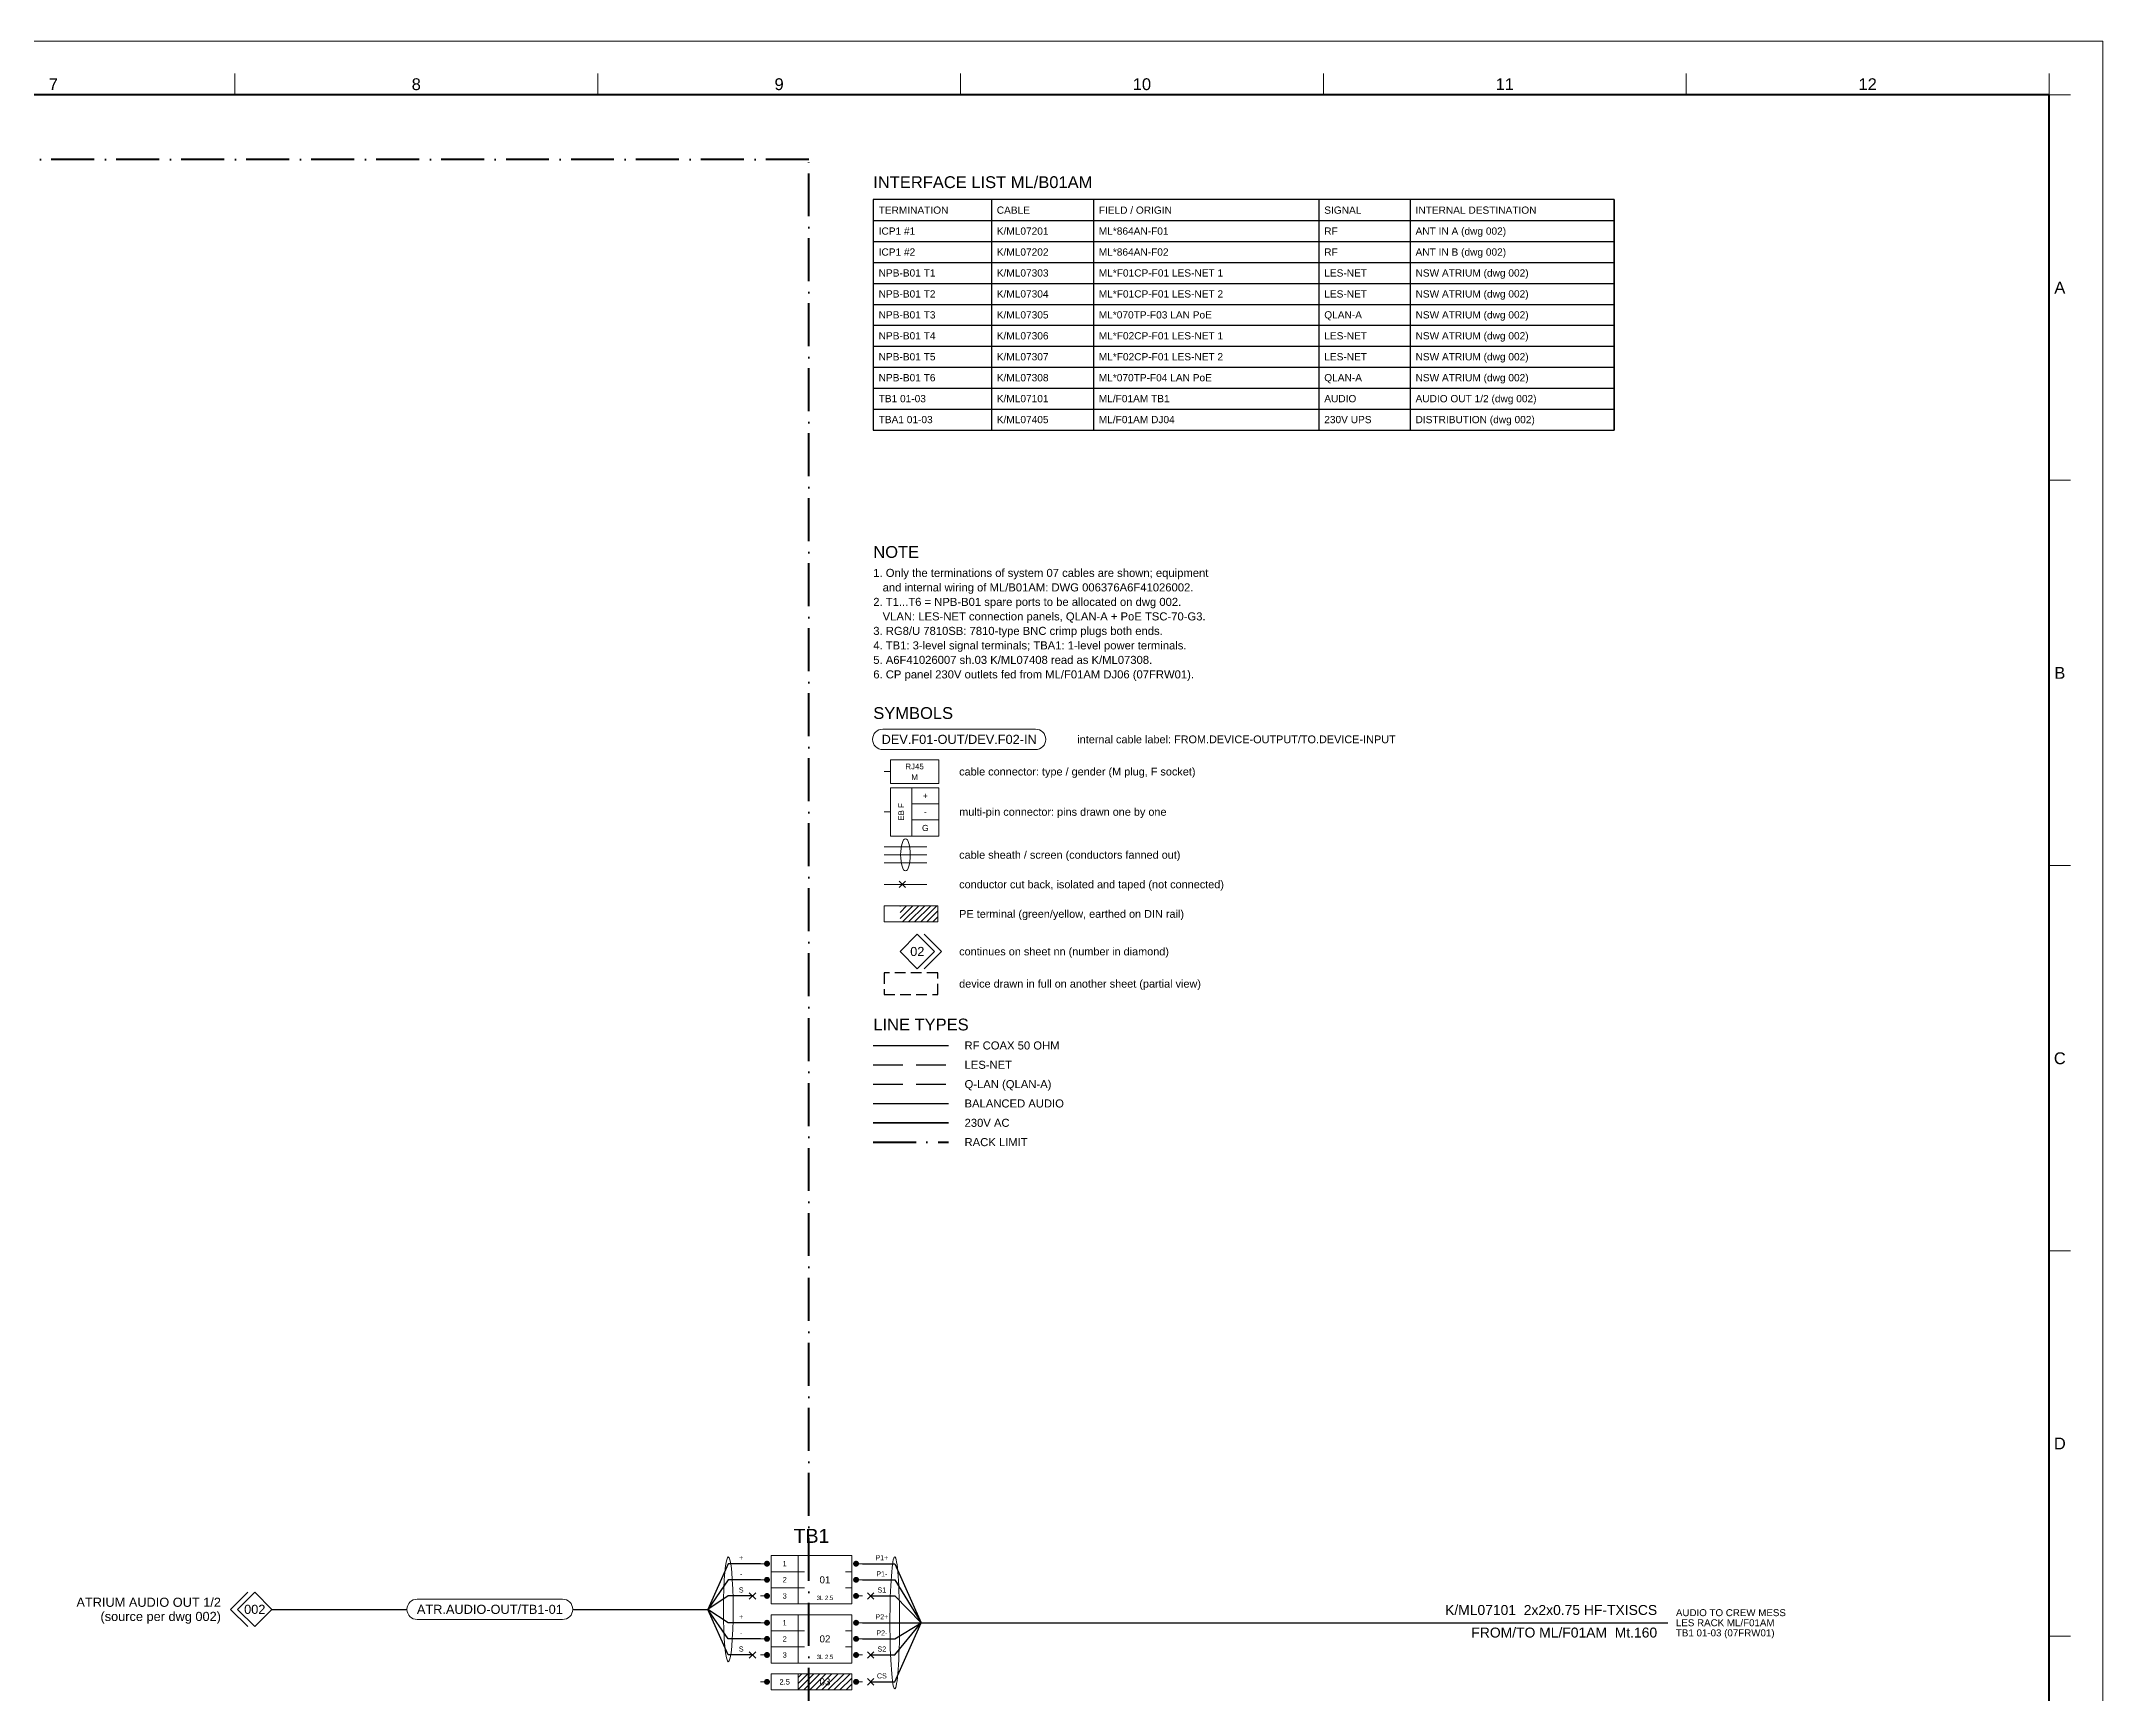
# Model space of a CAD drawing. Header units: millimetres. Extents: x 0 to 841, y 0 to 594.
# Drawn here: x 457 to 841, y 286.3 to 594 of the extents above; entities that cross this region are included whole.
import ezdxf
from ezdxf.enums import TextEntityAlignment as Align

# ---------------------------------------------------------------- set-up
doc = ezdxf.new("R2010")
doc.units = ezdxf.units.MM
for name, pattern in [('AV_DASHDOT', [12, 8, -2, 0, -2]), ('AV_DASHED', [8, 5.5, -2.5]), ('AV_HIDDEN', [3, 2, -1])]:
    doc.linetypes.add(name, pattern=pattern)
for name, color, linetype, lineweight in [('AV-CONN', 7, 'Continuous', 18), ('AV-LABEL', 7, 'Continuous', 18), ('AV-NOTE', 7, 'Continuous', 18), ('AV-TB', 7, 'Continuous', 18), ('AV-TEXT', 7, 'Continuous', 18), ('AV-TEXT-DEV', 7, 'Continuous', 18), ('W-AUDIO', 7, 'Continuous', 25)]:
    doc.layers.add(name, color=color, linetype=linetype, lineweight=lineweight)
for name, color, linetype, lineweight, true_color in [('AV-DEVICE-REF', 7, 'AV_HIDDEN', 25, 0x4682ff), ('AV-FRAME', 7, 'Continuous', 70, 0x7800ff), ('AV-RACK', 7, 'AV_DASHDOT', 50, 0xff00ff), ('AV-TITLE', 7, 'Continuous', 25, 0x7800ff), ('AV-XREF', 7, 'Continuous', 18, 0x00af00), ('AV-ZONE', 7, 'Continuous', 18, 0x7800ff), ('W-LESNET', 7, 'AV_DASHED', 25, 0x00a0eb), ('W-POWER', 7, 'Continuous', 35, 0xeb8c00), ('W-QLAN', 7, 'AV_DASHED', 25, 0x6ebe00), ('W-RF', 7, 'Continuous', 25, 0x0000ff)]:
    doc.layers.add(name, color=color, linetype=linetype, lineweight=lineweight, true_color=true_color)
doc.styles.add('AV', font='arial.ttf')

msp = doc.modelspace()

# ---------------------------------------------------------------- hatches: boundary and pattern name
at = {"layer": 'AV-TB', "true_color": 0x009600}
h = msp.add_hatch(dxfattribs=at)
h.set_pattern_fill('ANSI31', scale=0.25)
h.paths.add_polyline_path([(617, 430), (624, 430), (624, 433), (617, 433)])
h = msp.add_hatch(dxfattribs=at)
h.set_pattern_fill('ANSI31', scale=0.25)
h.paths.add_polyline_path([(598, 287), (608, 287), (608, 290), (598, 290)])

# ---------------------------------------------------------------- linework, layer by layer
at = {"layer": 'AV-CONN'}
for p, q in [((614, 458), (615.2, 458)), ((614, 450.5), (615.2, 450.5)), ((614, 444), (622, 444)), ((614, 442.5), (622, 442.5)), ((614, 441), (622, 441)), ((614, 437), (622, 437)), ((616.8, 436.4), (618, 437.6)), ((616.8, 437.6), (618, 436.4))]:
    msp.add_line(p, q, dxfattribs=at)
for points in [[(615.2, 455.8), (624.2, 455.8), (624.2, 460.2), (615.2, 460.2)], [(615.2, 446), (619.2, 446), (619.2, 455), (615.2, 455)], [(619.2, 452), (624.2, 452), (624.2, 455), (619.2, 455)], [(619.2, 449), (624.2, 449), (624.2, 452), (619.2, 452)], [(619.2, 446), (624.2, 446), (624.2, 449), (619.2, 449)]]:
    msp.add_lwpolyline(points, close=True, dxfattribs=at)
for centre, major_axis, ratio in [((618, 442.5), (0, 3), 0.3), ((585, 302), (0, 9.8), 0.091837), ((616, 299.5), (0, 12.3), 0.073171)]:
    msp.add_ellipse(centre, major_axis=major_axis, ratio=ratio, dxfattribs=at)
at = {"layer": 'AV-DEVICE-REF'}
msp.add_lwpolyline([(614, 416.5), (624, 416.5), (624, 420.5), (614, 420.5)], close=True, dxfattribs=at)
at = {"layer": 'AV-FRAME'}
msp.add_lwpolyline([(20, 10), (831, 10), (831, 584), (20, 584)], close=True, dxfattribs=at)
at = {"layer": 'AV-LABEL'}
for points in [[(613.77, 462.1), (642.23, 462.1, 1), (642.23, 465.9), (613.77, 465.9, 1)], [(527.05, 300.1), (554.13, 300.1, 1), (554.13, 303.9), (527.05, 303.9, 1)]]:
    msp.add_lwpolyline(points, format="xyb", close=True, dxfattribs=at)
at = {"layer": 'AV-RACK'}
msp.add_line((612, 389), (626, 389), dxfattribs=at)
msp.add_lwpolyline([(150, 150), (600, 150), (600, 572), (150, 572)], close=True, dxfattribs=at)
at = {"layer": 'AV-TB'}
for p, q in [((598, 303), (598, 312)), ((592.2, 310.5), (591, 310.5)), ((592.2, 307.5), (591, 307.5)), ((593, 309), (598, 309)), ((598, 309), (599.2, 309)), ((606.8, 309), (608, 309)), ((608.8, 310.5), (610, 310.5)), ((608.8, 307.5), (610, 307.5)), ((592.2, 304.5), (591, 304.5)), ((593, 306), (598, 306)), ((598, 306), (599.2, 306)), ((606.8, 306), (608, 306)), ((608.8, 304.5), (610, 304.5)), ((592.2, 299.5), (591, 299.5)), ((598, 292), (598, 301)), ((608.8, 299.5), (610, 299.5)), ((592.2, 296.5), (591, 296.5)), ((593, 298), (598, 298)), ((598, 298), (599.2, 298)), ((606.8, 298), (608, 298)), ((608.8, 296.5), (610, 296.5)), ((592.2, 293.5), (591, 293.5)), ((593, 295), (598, 295)), ((598, 295), (599.2, 295)), ((606.8, 295), (608, 295)), ((608.8, 293.5), (610, 293.5)), ((592.2, 288.5), (591, 288.5)), ((598, 287), (598, 290)), ((608.8, 288.5), (610, 288.5))]:
    msp.add_line(p, q, dxfattribs=at)
for points in [[(614, 430), (624, 430), (624, 433), (614, 433)], [(593, 303), (608, 303), (608, 312), (593, 312)], [(593, 292), (608, 292), (608, 301), (593, 301)], [(593, 287), (608, 287), (608, 290), (593, 290)]]:
    msp.add_lwpolyline(points, close=True, dxfattribs=at)
at = {"layer": 'AV-TB', "const_width": 0.55}
for points in [[(591.93, 310.5, 1), (592.48, 310.5, 1)], [(608.52, 310.5, 1), (609.07, 310.5, 1)], [(591.93, 307.5, 1), (592.48, 307.5, 1)], [(608.52, 307.5, 1), (609.07, 307.5, 1)], [(591.93, 304.5, 1), (592.48, 304.5, 1)], [(608.52, 304.5, 1), (609.07, 304.5, 1)], [(591.93, 299.5, 1), (592.48, 299.5, 1)], [(608.52, 299.5, 1), (609.07, 299.5, 1)], [(591.93, 296.5, 1), (592.48, 296.5, 1)], [(608.52, 296.5, 1), (609.07, 296.5, 1)], [(591.93, 293.5, 1), (592.48, 293.5, 1)], [(608.52, 293.5, 1), (609.07, 293.5, 1)], [(591.93, 288.5, 1), (592.48, 288.5, 1)], [(608.52, 288.5, 1), (609.07, 288.5, 1)]]:
    msp.add_lwpolyline(points, format="xyb", close=True, dxfattribs=at)
at = {"layer": 'AV-TITLE'}
for p, q in [((634, 564.5), (634, 521.6)), ((653, 564.5), (653, 521.6)), ((695, 564.5), (695, 521.6)), ((712, 564.5), (712, 521.6)), ((750, 564.5), (750, 521.6)), ((612, 560.6), (750, 560.6)), ((612, 556.7), (750, 556.7)), ((612, 552.8), (750, 552.8)), ((612, 548.9), (750, 548.9)), ((612, 545), (750, 545)), ((612, 541.1), (750, 541.1)), ((612, 537.2), (750, 537.2)), ((612, 533.3), (750, 533.3)), ((612, 529.4), (750, 529.4)), ((612, 525.5), (750, 525.5))]:
    msp.add_line(p, q, dxfattribs=at)
msp.add_lwpolyline([(612, 521.6), (750, 521.6), (750, 564.5), (612, 564.5)], close=True, dxfattribs=at)
at = {"layer": 'AV-XREF'}
for points in [[(617, 424.5), (620.2, 427.7), (623.4, 424.5), (620.2, 421.3)], [(493.6, 302), (496.8, 305.2), (500, 302), (496.8, 298.8)]]:
    msp.add_lwpolyline(points, close=True, dxfattribs=at)
for points in [[(621.5, 427.7), (624.7, 424.5), (621.5, 421.3)], [(495.5, 305.2), (492.3, 302), (495.5, 298.8)]]:
    msp.add_lwpolyline(points, dxfattribs=at)
at = {"layer": 'AV-ZONE'}
for p, q in [((493.08, 584), (493.08, 588)), ((560.67, 584), (560.67, 588)), ((628.25, 584), (628.25, 588)), ((695.83, 584), (695.83, 588)), ((763.42, 584), (763.42, 588)), ((831, 584), (831, 588)), ((831, 584), (835, 584)), ((831, 512.25), (835, 512.25)), ((831, 440.5), (835, 440.5)), ((831, 368.75), (835, 368.75)), ((831, 297), (835, 297))]:
    msp.add_line(p, q, dxfattribs=at)
at = {"layer": 'AV-ZONE', "lineweight": 13}
msp.add_lwpolyline([(0, 0), (841, 0), (841, 594), (0, 594)], close=True, dxfattribs=at)
at = {"layer": 'W-AUDIO'}
for p, q in [((612, 396.2), (626, 396.2)), ((585, 310.5), (581.17, 302)), ((585, 307.5), (581.17, 302)), ((591, 310.5), (585, 310.5)), ((591, 307.5), (585, 307.5)), ((610, 310.5), (616, 310.5)), ((610, 307.5), (616, 307.5)), ((616, 310.5), (620.95, 299.5)), ((616, 307.5), (620.95, 299.5)), ((585, 304.5), (581.17, 302)), ((589.5, 304.5), (585, 304.5)), ((588.9, 303.9), (590.1, 305.1)), ((588.9, 305.1), (590.1, 303.9)), ((610.9, 303.9), (612.1, 305.1)), ((610.9, 305.1), (612.1, 303.9)), ((611.5, 304.5), (616, 304.5)), ((616, 304.5), (620.95, 299.5)), ((500, 302), (525.15, 302)), ((556.03, 302), (581.17, 302)), ((585, 299.5), (581.17, 302)), ((585, 296.5), (581.17, 302)), ((585, 293.5), (581.17, 302)), ((591, 299.5), (585, 299.5)), ((610, 299.5), (616, 299.5)), ((616, 299.5), (620.95, 299.5)), ((616, 296.5), (620.95, 299.5)), ((616, 293.5), (620.95, 299.5)), ((616, 288.5), (620.95, 299.5)), ((620.95, 299.5), (760, 299.5)), ((591, 296.5), (585, 296.5)), ((610, 296.5), (616, 296.5)), ((589.5, 293.5), (585, 293.5)), ((588.9, 292.9), (590.1, 294.1)), ((588.9, 294.1), (590.1, 292.9)), ((610.9, 292.9), (612.1, 294.1)), ((610.9, 294.1), (612.1, 292.9)), ((611.5, 293.5), (616, 293.5)), ((610.9, 287.9), (612.1, 289.1)), ((610.9, 289.1), (612.1, 287.9)), ((611.5, 288.5), (616, 288.5))]:
    msp.add_line(p, q, dxfattribs=at)
at = {"layer": 'W-LESNET'}
msp.add_line((612, 403.4), (626, 403.4), dxfattribs=at)
at = {"layer": 'W-POWER'}
msp.add_line((612, 392.6), (626, 392.6), dxfattribs=at)
at = {"layer": 'W-QLAN'}
msp.add_line((612, 399.8), (626, 399.8), dxfattribs=at)
at = {"layer": 'W-RF'}
msp.add_line((612, 407), (626, 407), dxfattribs=at)

# ---------------------------------------------------------------- texts
at = {"layer": 'AV-CONN', "style": 'AV'}
for s, height, p in [('RJ45', 1.05, (619.7, 458.95)), ('M', 1.05, (619.7, 456.95)), ('+', 1.15, (621.7, 453.5)), ('-', 1.15, (621.7, 450.5)), ('G', 1.15, (621.7, 447.5))]:
    msp.add_text(s, height=height, dxfattribs=at).set_placement(p, align=Align.MIDDLE_CENTER)
msp.add_text('EB F', height=1.05, rotation=90, dxfattribs=at).set_placement((617.2, 450.5), align=Align.MIDDLE_CENTER)
at = {"layer": 'AV-LABEL', "style": 'AV'}
for s, p in [('DEV.F01-OUT/DEV.F02-IN', (628, 464)), ('ATR.AUDIO-OUT/TB1-01', (540.59, 302))]:
    msp.add_text(s, height=1.7, dxfattribs=at).set_placement(p, align=Align.MIDDLE_CENTER)
at = {"layer": 'AV-NOTE', "style": 'AV'}
for s, p in [('1. Only the terminations of system 07 cables are shown; equipment', (612, 495)), ('   and internal wiring of ML/B01AM: DWG 006376A6F41026002.', (612, 492.3)), ('2. T1...T6 = NPB-B01 spare ports to be allocated on dwg 002.', (612, 489.6)), ('   VLAN: LES-NET connection panels, QLAN-A + PoE TSC-70-G3.', (612, 486.9)), ('3. RG8/U 7810SB: 7810-type BNC crimp plugs both ends.', (612, 484.2)), ('4. TB1: 3-level signal terminals; TBA1: 1-level power terminals.', (612, 481.5)), ('5. A6F41026007 sh.03 K/ML07408 read as K/ML07308.', (612, 478.8)), ('6. CP panel 230V outlets fed from ML/F01AM DJ06 (07FRW01).', (612, 476.1))]:
    msp.add_text(s, height=1.5, dxfattribs=at).set_placement(p, align=Align.MIDDLE_LEFT)
for s, height, p in [('+', 0.95, (587.4, 310.85)), ('P1+', 0.95, (613.6, 310.85)), ('-', 0.95, (587.4, 307.85)), ('P1-', 0.95, (613.6, 307.85)), ('S', 0.95, (587.4, 304.85)), ('3L 2.5', 0.8, (603, 303.5)), ('S1', 0.95, (613.6, 304.85)), ('+', 0.95, (587.4, 299.85)), ('P2+', 0.95, (613.6, 299.85)), ('-', 0.95, (587.4, 296.85)), ('P2-', 0.95, (613.6, 296.85)), ('S', 0.95, (587.4, 293.85)), ('3L 2.5', 0.8, (603, 292.5)), ('S2', 0.95, (613.6, 293.85)), ('CS', 0.95, (613.6, 288.85))]:
    msp.add_text(s, height=height, dxfattribs=at).set_placement(p, align=Align.BOTTOM_CENTER)
at = {"layer": 'AV-TB', "style": 'AV'}
for s, height, p in [('2', 1, (595.5, 307.5)), ('1', 1, (595.5, 310.5)), ('3', 1, (595.5, 304.5)), ('1', 1, (595.5, 299.5)), ('2', 1, (595.5, 296.5)), ('3', 1, (595.5, 293.5)), ('2.5', 1, (595.5, 288.5)), ('03', 1.3, (603, 288.5))]:
    msp.add_text(s, height=height, dxfattribs=at).set_placement(p, align=Align.MIDDLE_CENTER)
at = {"layer": 'AV-TB', "true_color": 0x000000, "style": 'AV'}
for s, p in [('01', (603, 307.5)), ('02', (603, 296.5))]:
    msp.add_text(s, height=1.3, dxfattribs=at).set_placement(p, align=Align.MIDDLE_CENTER)
at = {"layer": 'AV-TEXT', "style": 'AV'}
msp.add_text('INTERFACE LIST ML/B01AM', height=2.2, dxfattribs=at).set_placement((612, 566), align=Align.BOTTOM_LEFT)
at = {"layer": 'AV-TEXT', "true_color": 0x7800ff, "style": 'AV'}
for s, p in [('TERMINATION', (613, 562.55)), ('CABLE', (635, 562.55)), ('FIELD / ORIGIN', (654, 562.55)), ('SIGNAL', (696, 562.55)), ('INTERNAL DESTINATION', (713, 562.55))]:
    msp.add_text(s, height=1.35, dxfattribs=at).set_placement(p, align=Align.MIDDLE_LEFT)
at = {"layer": 'AV-TEXT', "style": 'AV'}
for s, height, p in [('ICP1 #1', 1.35, (613, 558.65)), ('K/ML07201', 1.35, (635, 558.65)), ('ML*864AN-F01', 1.35, (654, 558.65)), ('RF', 1.35, (696, 558.65)), ('ANT IN A (dwg 002)', 1.35, (713, 558.65)), ('ICP1 #2', 1.35, (613, 554.75)), ('K/ML07202', 1.35, (635, 554.75)), ('ML*864AN-F02', 1.35, (654, 554.75)), ('RF', 1.35, (696, 554.75)), ('ANT IN B (dwg 002)', 1.35, (713, 554.75)), ('NPB-B01 T1', 1.35, (613, 550.85)), ('K/ML07303', 1.35, (635, 550.85)), ('ML*F01CP-F01 LES-NET 1', 1.35, (654, 550.85)), ('LES-NET', 1.35, (696, 550.85)), ('NSW ATRIUM (dwg 002)', 1.35, (713, 550.85)), ('NPB-B01 T2', 1.35, (613, 546.95)), ('K/ML07304', 1.35, (635, 546.95)), ('ML*F01CP-F01 LES-NET 2', 1.35, (654, 546.95)), ('LES-NET', 1.35, (696, 546.95)), ('NSW ATRIUM (dwg 002)', 1.35, (713, 546.95)), ('NPB-B01 T3', 1.35, (613, 543.05)), ('K/ML07305', 1.35, (635, 543.05)), ('ML*070TP-F03 LAN PoE', 1.35, (654, 543.05)), ('QLAN-A', 1.35, (696, 543.05)), ('NSW ATRIUM (dwg 002)', 1.35, (713, 543.05)), ('NPB-B01 T4', 1.35, (613, 539.15)), ('K/ML07306', 1.35, (635, 539.15)), ('ML*F02CP-F01 LES-NET 1', 1.35, (654, 539.15)), ('LES-NET', 1.35, (696, 539.15)), ('NSW ATRIUM (dwg 002)', 1.35, (713, 539.15)), ('NPB-B01 T5', 1.35, (613, 535.25)), ('K/ML07307', 1.35, (635, 535.25)), ('ML*F02CP-F01 LES-NET 2', 1.35, (654, 535.25)), ('LES-NET', 1.35, (696, 535.25)), ('NSW ATRIUM (dwg 002)', 1.35, (713, 535.25)), ('NPB-B01 T6', 1.35, (613, 531.35)), ('K/ML07308', 1.35, (635, 531.35)), ('ML*070TP-F04 LAN PoE', 1.35, (654, 531.35)), ('QLAN-A', 1.35, (696, 531.35)), ('NSW ATRIUM (dwg 002)', 1.35, (713, 531.35)), ('TB1 01-03', 1.35, (613, 527.45)), ('K/ML07101', 1.35, (635, 527.45)), ('ML/F01AM TB1', 1.35, (654, 527.45)), ('AUDIO', 1.35, (696, 527.45)), ('AUDIO OUT 1/2 (dwg 002)', 1.35, (713, 527.45)), ('TBA1 01-03', 1.35, (613, 523.55)), ('K/ML07405', 1.35, (635, 523.55)), ('ML/F01AM DJ04', 1.35, (654, 523.55)), ('230V UPS', 1.35, (696, 523.55)), ('DISTRIBUTION (dwg 002)', 1.35, (713, 523.55)), ('internal cable label: FROM.DEVICE-OUTPUT/TO.DEVICE-INPUT', 1.45, (650, 464)), ('cable connector: type / gender (M plug, F socket)', 1.45, (628, 458)), ('multi-pin connector: pins drawn one by one', 1.45, (628, 450.5)), ('cable sheath / screen (conductors fanned out)', 1.45, (628, 442.5)), ('conductor cut back, isolated and taped (not connected)', 1.45, (628, 437)), ('PE terminal (green/yellow, earthed on DIN rail)', 1.45, (628, 431.5)), ('continues on sheet nn (number in diamond)', 1.45, (628, 424.5)), ('device drawn in full on another sheet (partial view)', 1.45, (628, 418.5)), ('RF COAX 50 OHM', 1.5, (629, 407)), ('LES-NET', 1.5, (629, 403.4)), ('Q-LAN (QLAN-A)', 1.5, (629, 399.8)), ('BALANCED AUDIO', 1.5, (629, 396.2)), ('230V AC', 1.5, (629, 392.6)), ('RACK LIMIT', 1.5, (629, 389)), ('AUDIO TO CREW MESS', 1.3, (761.5, 301.38)), ('LES RACK ML/F01AM', 1.3, (761.5, 299.5)), ('TB1 01-03 (07FRW01)', 1.3, (761.5, 297.62))]:
    msp.add_text(s, height=height, dxfattribs=at).set_placement(p, align=Align.MIDDLE_LEFT)
for s, p in [('NOTE', (612, 500)), ('SYMBOLS', (612, 470)), ('LINE TYPES', (612, 412))]:
    msp.add_text(s, height=2.2, dxfattribs=at).set_placement(p, align=Align.TOP_LEFT)
for s, p in [('02', (620.2, 424.5)), ('002', (496.8, 302))]:
    msp.add_text(s, height=1.7, dxfattribs=at).set_placement(p, align=Align.MIDDLE_CENTER)
for s, p in [('ATRIUM AUDIO OUT 1/2', (490.5, 303.32)), ('(source per dwg 002)', (490.5, 300.68))]:
    msp.add_text(s, height=1.7, dxfattribs=at).set_placement(p, align=Align.MIDDLE_RIGHT)
msp.add_text('K/ML07101  2x2x0.75 HF-TXISCS', height=1.85, dxfattribs=at).set_placement((758, 300.4), align=Align.BOTTOM_RIGHT)
msp.add_text('FROM/TO ML/F01AM  Mt.160', height=1.85, dxfattribs=at).set_placement((758, 298.6), align=Align.TOP_RIGHT)
at = {"layer": 'AV-TEXT-DEV', "style": 'AV'}
msp.add_text('TB1', height=2.6, dxfattribs=at).set_placement((600.5, 313.6), align=Align.BOTTOM_CENTER)
at = {"layer": 'AV-ZONE', "true_color": 0x7800ff, "style": 'AV'}
for s, p in [('7', (459.29, 586)), ('8', (526.88, 586)), ('9', (594.46, 586)), ('10', (662.04, 586)), ('11', (729.62, 586)), ('12', (797.21, 586)), ('A', (833, 548.12)), ('B', (833, 476.38)), ('C', (833, 404.62)), ('D', (833, 332.88))]:
    msp.add_text(s, height=2.2, dxfattribs=at).set_placement(p, align=Align.MIDDLE_CENTER)

doc.saveas('drawing.dxf')
